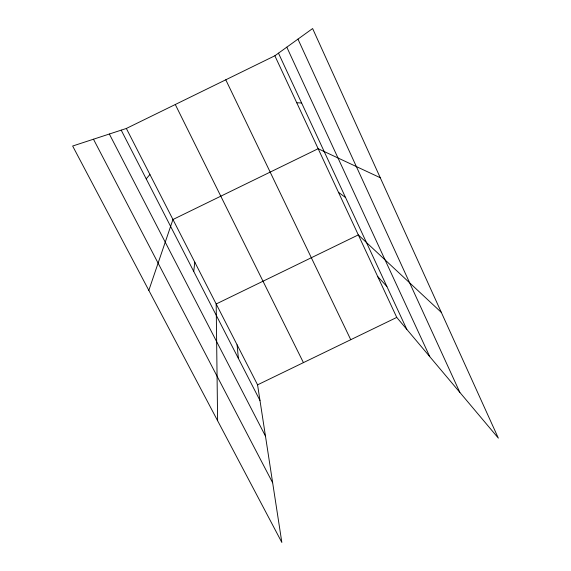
<?xml version="1.0" encoding="UTF-8"?>
<svg xmlns="http://www.w3.org/2000/svg" width="571" height="571" viewBox="0 0 571 571"><rect width="100%" height="100%" fill="white"/><g stroke="black" fill="none" stroke-linecap="round" stroke-linejoin="round"><path stroke-width="0.86" d="M193.733 271.439L194.804 262.21M148.824 290.375L172.949 219.514L318.154 148.71L380.265 177.731M146.205 178.859L149.923 174.512M274.865 55.772L312.615 28.55L498.347 438.143L396.752 317.419L274.865 55.772L126.348 128.461L72.653 146.026L281.846 542.45L257.571 384.84L126.348 128.461M257.571 384.84L396.752 317.419M296.763 102.78L301.609 102.951M338.453 192.284L345.569 197.552M441.333 312.416L358.31 234.909L216.181 303.979L217.615 420.727M377.738 276.607L386.874 286.456M93.48 139.217L272.652 482.788M109.346 134.021L265.458 436.087M121.202 130.145L259.983 400.499M175.283 104.507L303.429 362.628M225.781 79.797L350.751 339.702M278.477 53.167L406.83 329.403M286.806 47.165L429.756 356.639M297.962 39.113L459.855 392.405M237.101 344.848L238.4 358.46"/></g></svg>
